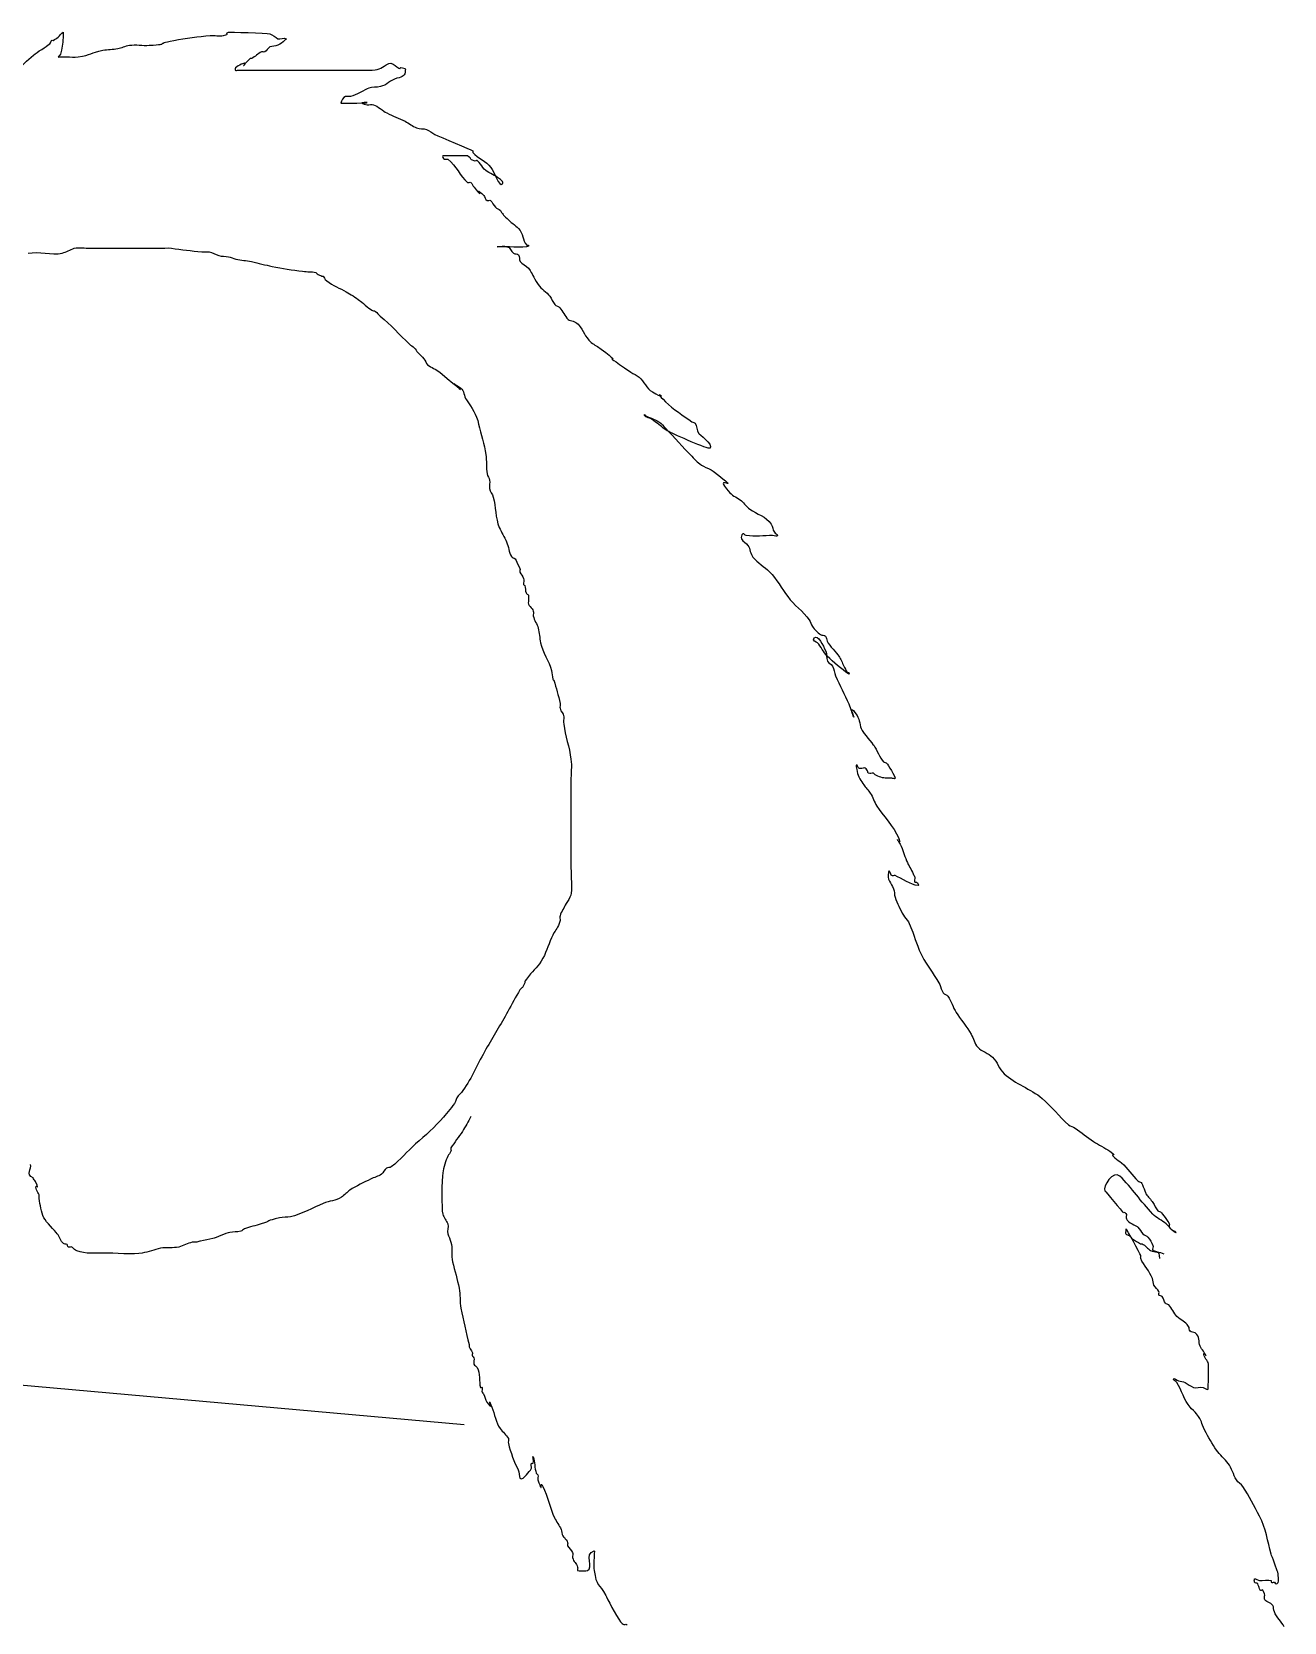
# Model space of a CAD drawing. Header units: millimetres. Extents: x 42 to 205, y 3 to 85.
# Drawn here: x 177.95 to 201.51, y 43.28 to 73.21 of the extents above; entities that cross this region are included whole.
import ezdxf

# ---------------------------------------------------------------- set-up
doc = ezdxf.new("R2010")
doc.units = ezdxf.units.MM
doc.layers.get('0').update_dxf_attribs({"linetype": 'CONTINUOUS'})

msp = doc.modelspace()

# ---------------------------------------------------------------- linework, layer by layer
for p, q in [((178.476, 72.734), (178.601, 72.734)), ((181.835, 72.485), (182.549, 72.485)), ((182.549, 72.485), (184.351, 72.485)), ((179.043, 69.133), (179.774, 69.133)), ((179.774, 69.133), (180.322, 69.133)), ((186.825, 69.162), (186.7, 69.162)), ((188.09, 59.109), (188.09, 58.379)), ((194.125, 59.161), (194.031, 59.161)), ((188.09, 58.379), (188.09, 57.465)), ((186.081, 46.999), (174.21, 48.056))]:
    msp.add_line(p, q)
for points in [[(178.288, 72.982), (178.306, 72.997), (178.303, 73.028), (178.319, 73.044)], [(178.319, 73.044), (178.326, 73.051), (178.341, 73.04), (178.349, 73.044)], [(178.349, 73.044), (178.382, 73.061), (178.413, 73.082), (178.443, 73.106)], [(178.443, 73.106), (178.476, 73.134), (178.499, 73.175), (178.537, 73.199)], [(178.537, 73.168), (178.537, 73.068), (178.526, 72.956), (178.507, 72.858)], [(178.537, 73.199), (178.546, 73.205), (178.537, 73.179), (178.537, 73.168)], [(180.156, 72.951), (180.609, 72.983), (180.207, 72.966), (180.622, 73.044)], [(180.622, 73.044), (180.838, 73.085), (181.085, 73.117), (181.305, 73.137)], [(181.305, 73.137), (181.386, 73.145), (181.473, 73.117), (181.554, 73.137)], [(181.554, 73.137), (181.704, 73.175), (181.551, 73.152), (181.648, 73.199)], [(181.648, 73.199), (181.653, 73.202), (182.368, 73.183), (182.424, 73.168)], [(182.424, 73.168), (182.47, 73.157), (182.546, 73.092), (182.579, 73.075)], [(182.579, 73.075), (182.612, 73.058), (182.709, 73.101), (182.734, 73.075)], [(182.704, 73.044), (182.663, 73.012), (182.628, 72.972), (182.579, 72.951)], [(182.734, 73.075), (182.745, 73.065), (182.715, 73.053), (182.704, 73.044)], [(177.295, 72.143), (177.538, 72.327), (177.742, 72.568), (177.978, 72.765)], [(177.978, 72.765), (178.051, 72.825), (178.217, 72.922), (178.288, 72.982)], [(178.476, 72.765), (178.47, 72.752), (178.446, 72.748), (178.446, 72.734)], [(178.446, 72.734), (178.446, 72.723), (178.467, 72.734), (178.476, 72.734)], [(178.507, 72.858), (178.501, 72.826), (178.49, 72.794), (178.476, 72.765)], [(178.601, 72.734), (178.675, 72.734), (178.746, 72.724), (178.819, 72.734)], [(178.819, 72.734), (179.063, 72.766), (179.053, 72.814), (179.285, 72.858)], [(179.285, 72.858), (179.377, 72.875), (179.473, 72.872), (179.565, 72.889)], [(179.565, 72.889), (179.638, 72.903), (179.707, 72.939), (179.783, 72.951)], [(179.783, 72.951), (179.905, 72.97), (180.032, 72.942), (180.156, 72.951)], [(182.269, 72.827), (182.203, 72.793), (182.147, 72.739), (182.084, 72.702)], [(182.33, 72.827), (182.313, 72.816), (182.287, 72.836), (182.269, 72.827)], [(182.424, 72.92), (182.386, 72.9), (182.368, 72.849), (182.33, 72.827)], [(182.579, 72.951), (182.531, 72.929), (182.47, 72.943), (182.424, 72.92)], [(181.929, 72.609), (181.901, 72.6), (181.746, 72.54), (181.774, 72.485)], [(181.774, 72.485), (181.783, 72.467), (181.815, 72.485), (181.835, 72.485)], [(182.053, 72.702), (181.794, 72.443), (182.042, 72.647), (181.929, 72.609)], [(182.084, 72.702), (182.075, 72.697), (182.061, 72.709), (182.053, 72.702)], [(184.351, 72.485), (184.511, 72.485), (184.521, 72.539), (184.661, 72.609)], [(184.661, 72.609), (184.712, 72.635), (184.781, 72.571), (184.816, 72.547)], [(184.816, 72.547), (184.948, 72.459), (184.799, 72.574), (184.971, 72.516)], [(184.971, 72.485), (184.971, 72.369), (184.931, 72.359), (184.816, 72.33)], [(184.971, 72.516), (184.981, 72.513), (184.971, 72.495), (184.971, 72.485)], [(184.287, 72.143), (184.216, 72.122), (184.041, 72.007), (183.946, 71.988)], [(184.506, 72.174), (184.434, 72.16), (184.358, 72.164), (184.287, 72.143)], [(184.816, 72.33), (184.697, 72.3), (184.623, 72.198), (184.506, 72.174)], [(183.758, 71.864), (183.754, 71.854), (183.778, 71.864), (183.788, 71.864)], [(183.852, 71.988), (183.801, 71.976), (183.775, 71.913), (183.758, 71.864)], [(183.788, 71.864), (184.727, 71.864), (183.902, 71.903), (184.254, 71.833)], [(183.946, 71.988), (183.915, 71.982), (183.882, 71.996), (183.852, 71.988)], [(184.254, 71.833), (184.295, 71.825), (184.338, 71.846), (184.378, 71.833)], [(184.378, 71.833), (184.457, 71.807), (184.551, 71.715), (184.627, 71.678)], [(184.627, 71.678), (184.739, 71.622), (184.856, 71.578), (184.969, 71.522)], [(184.969, 71.522), (185.043, 71.485), (185.109, 71.428), (185.187, 71.398)], [(185.187, 71.398), (185.246, 71.375), (185.314, 71.388), (185.373, 71.367)], [(185.373, 71.367), (185.429, 71.346), (185.474, 71.301), (185.528, 71.274)], [(185.528, 71.274), (185.629, 71.222), (186.213, 70.993), (186.242, 70.963)], [(186.242, 70.963), (186.249, 70.956), (186.235, 70.939), (186.242, 70.932)], [(186.242, 70.932), (186.346, 70.829), (186.491, 70.769), (186.584, 70.653)], [(185.681, 70.87), (185.658, 70.865), (185.69, 70.815), (185.711, 70.808)], [(186.147, 70.87), (186.133, 70.879), (185.695, 70.873), (185.681, 70.87)], [(185.711, 70.808), (185.731, 70.801), (185.757, 70.82), (185.772, 70.808)], [(185.772, 70.808), (185.94, 70.682), (186.001, 70.489), (186.145, 70.373)], [(186.271, 70.777), (186.164, 70.812), (186.248, 70.803), (186.147, 70.87)], [(186.365, 70.746), (186.286, 70.824), (186.33, 70.758), (186.271, 70.777)], [(186.459, 70.622), (186.424, 70.658), (186.403, 70.709), (186.365, 70.746)], [(186.708, 70.466), (186.629, 70.523), (186.528, 70.552), (186.459, 70.622)], [(186.584, 70.653), (186.652, 70.567), (186.736, 70.276), (186.802, 70.342)], [(186.145, 70.373), (186.161, 70.36), (186.191, 70.386), (186.206, 70.373)], [(186.206, 70.373), (186.236, 70.351), (186.244, 70.309), (186.267, 70.28)], [(186.267, 70.28), (186.521, 69.975), (186.208, 70.369), (186.452, 70.125)], [(186.802, 70.342), (186.838, 70.379), (186.751, 70.436), (186.708, 70.466)], [(186.452, 70.125), (186.471, 70.106), (186.478, 70.043), (186.513, 70.031)], [(186.513, 70.031), (186.533, 70.025), (186.559, 70.044), (186.574, 70.031)], [(186.574, 70.031), (186.615, 69.999), (186.63, 69.944), (186.668, 69.907)], [(186.668, 69.907), (186.694, 69.881), (186.734, 69.872), (186.762, 69.845)], [(186.762, 69.845), (186.841, 69.728), (186.798, 69.778), (186.887, 69.69)], [(186.887, 69.69), (186.955, 69.622), (187.039, 69.569), (187.105, 69.504)], [(187.105, 69.504), (187.196, 69.412), (187.169, 69.284), (187.26, 69.193)], [(178.518, 69.042), (178.597, 69.06), (178.668, 69.112), (178.746, 69.133)], [(178.746, 69.133), (178.83, 69.156), (178.955, 69.133), (179.043, 69.133)], [(180.322, 69.133), (180.404, 69.133), (180.495, 69.145), (180.574, 69.133)], [(180.574, 69.133), (180.762, 69.106), (180.954, 69.084), (181.145, 69.065)], [(186.7, 69.162), (186.761, 69.162), (186.83, 69.186), (186.886, 69.162)], [(187.29, 69.193), (187.351, 69.131), (186.884, 69.162), (186.825, 69.162)], [(186.886, 69.162), (186.959, 69.166), (186.957, 69.064), (187.01, 69.038)], [(187.26, 69.193), (187.267, 69.186), (187.284, 69.2), (187.29, 69.193)], [(177.879, 69.042), (178.077, 69.075), (178.326, 68.999), (178.518, 69.042)], [(181.145, 69.065), (181.19, 69.06), (181.236, 69.074), (181.282, 69.065)], [(181.282, 69.065), (181.345, 69.051), (181.401, 69.015), (181.465, 68.996)], [(181.465, 68.996), (181.52, 68.979), (181.592, 68.986), (181.647, 68.973)], [(181.647, 68.973), (181.696, 68.963), (181.736, 68.938), (181.785, 68.928)], [(181.785, 68.928), (181.884, 68.907), (181.983, 68.902), (182.082, 68.882)], [(182.082, 68.882), (182.211, 68.856), (182.339, 68.816), (182.47, 68.791)], [(187.01, 69.038), (187.041, 69.023), (187.084, 69.032), (187.104, 69.007)], [(187.104, 69.007), (187.132, 68.973), (187.113, 68.919), (187.135, 68.882)], [(187.135, 68.882), (187.159, 68.842), (187.254, 68.806), (187.289, 68.758)], [(182.47, 68.791), (182.658, 68.754), (182.849, 68.723), (183.04, 68.699)], [(183.04, 68.699), (183.139, 68.687), (183.203, 68.698), (183.292, 68.676)], [(183.292, 68.676), (183.302, 68.674), (183.305, 68.659), (183.315, 68.654)], [(183.315, 68.654), (183.343, 68.636), (183.376, 68.621), (183.406, 68.608)], [(183.406, 68.608), (183.413, 68.605), (183.423, 68.613), (183.429, 68.608)], [(183.429, 68.608), (183.447, 68.589), (183.449, 68.551), (183.497, 68.517)], [(187.289, 68.758), (187.386, 68.63), (187.361, 68.619), (187.475, 68.448)], [(183.497, 68.517), (183.612, 68.435), (183.744, 68.379), (183.863, 68.311)], [(183.863, 68.311), (183.939, 68.267), (184.043, 68.205), (184.114, 68.151)], [(187.475, 68.448), (187.531, 68.365), (187.632, 68.31), (187.693, 68.23)], [(187.693, 68.23), (187.729, 68.182), (187.747, 68.121), (187.787, 68.075)], [(184.114, 68.151), (184.142, 68.131), (184.292, 67.997), (184.343, 67.969)], [(184.343, 67.969), (184.364, 67.957), (184.391, 67.958), (184.411, 67.946)], [(184.411, 67.946), (184.449, 67.924), (184.47, 67.881), (184.503, 67.854)], [(187.787, 68.075), (187.812, 68.047), (187.856, 68.041), (187.881, 68.013)], [(187.881, 68.013), (187.94, 67.946), (187.973, 67.858), (188.036, 67.795)], [(184.503, 67.854), (184.701, 67.696), (184.864, 67.502), (185.051, 67.329)], [(188.036, 67.795), (188.059, 67.772), (188.097, 67.775), (188.13, 67.764)], [(188.13, 67.764), (188.161, 67.744), (188.199, 67.73), (188.224, 67.702)], [(188.224, 67.702), (188.344, 67.565), (188.338, 67.482), (188.473, 67.361)], [(185.051, 67.329), (185.079, 67.303), (185.114, 67.288), (185.142, 67.261)], [(188.473, 67.361), (188.529, 67.311), (188.6, 67.282), (188.659, 67.236)], [(185.142, 67.261), (185.17, 67.234), (185.185, 67.198), (185.211, 67.169)], [(185.211, 67.169), (185.246, 67.129), (185.292, 67.097), (185.325, 67.055)], [(185.325, 67.055), (185.353, 67.021), (185.361, 66.97), (185.394, 66.941)], [(188.659, 67.236), (189.193, 66.825), (188.488, 67.303), (189.218, 66.802)], [(185.394, 66.941), (185.462, 66.884), (185.551, 66.856), (185.622, 66.804)], [(185.622, 66.804), (186.486, 66.084), (185.587, 66.81), (186.01, 66.507)], [(189.218, 66.802), (189.268, 66.767), (189.329, 66.749), (189.373, 66.708)], [(186.01, 66.507), (186.089, 66.451), (186.071, 66.352), (186.125, 66.279)], [(189.373, 66.708), (189.464, 66.625), (189.512, 66.491), (189.621, 66.429)], [(189.621, 66.429), (190.012, 66.206), (189.568, 66.543), (189.87, 66.243)], [(186.125, 66.279), (186.236, 66.122), (186.31, 66.015), (186.353, 65.822)], [(189.87, 66.243), (190.01, 66.102), (190.206, 65.985), (190.367, 65.87)], [(189.494, 65.994), (189.487, 66.001), (189.454, 65.999), (189.464, 65.994)], [(189.464, 65.994), (189.555, 65.948), (189.657, 65.923), (189.743, 65.87)], [(189.494, 65.963), (189.485, 65.969), (189.502, 65.987), (189.494, 65.994)], [(189.588, 65.932), (189.558, 65.942), (189.522, 65.945), (189.494, 65.963)], [(189.713, 65.839), (189.672, 65.87), (189.629, 65.901), (189.588, 65.932)], [(189.931, 65.683), (189.852, 65.725), (189.786, 65.786), (189.713, 65.839)], [(189.743, 65.87), (189.794, 65.839), (189.827, 65.787), (189.868, 65.746)], [(190.367, 65.87), (190.386, 65.856), (190.415, 65.857), (190.428, 65.839)], [(190.428, 65.839), (190.466, 65.786), (190.452, 65.706), (190.489, 65.652)], [(186.353, 65.822), (186.397, 65.633), (186.463, 65.445), (186.49, 65.251)], [(189.868, 65.746), (190.043, 65.572), (190.192, 65.39), (190.364, 65.218)], [(190.708, 65.373), (190.675, 65.341), (190.044, 65.624), (189.931, 65.683)], [(190.489, 65.652), (190.489, 65.651), (190.772, 65.439), (190.708, 65.373)], [(186.49, 65.251), (186.507, 65.133), (186.493, 65.003), (186.513, 64.886)], [(190.364, 65.218), (190.443, 65.139), (190.481, 65.091), (190.583, 65.031)], [(190.583, 65.031), (190.641, 64.996), (190.715, 64.98), (190.768, 64.938)], [(190.768, 64.938), (191.407, 64.447), (190.687, 64.965), (191.079, 64.534)], [(186.513, 64.886), (186.521, 64.846), (186.551, 64.812), (186.559, 64.772)], [(186.559, 64.772), (186.568, 64.719), (186.548, 64.664), (186.559, 64.612)], [(186.559, 64.612), (186.571, 64.555), (186.612, 64.508), (186.628, 64.452)], [(186.628, 64.452), (186.676, 64.268), (186.666, 64.06), (186.742, 63.881)], [(191.079, 64.534), (191.14, 64.469), (191.229, 64.436), (191.297, 64.379)], [(191.297, 64.379), (191.353, 64.332), (191.394, 64.266), (191.452, 64.224)], [(191.452, 64.224), (191.589, 64.126), (191.759, 64.09), (191.856, 63.944)], [(186.742, 63.881), (186.782, 63.788), (186.836, 63.701), (186.879, 63.607)], [(191.326, 63.758), (191.298, 63.74), (191.283, 63.695), (191.296, 63.665)], [(191.387, 63.727), (191.364, 63.73), (191.344, 63.771), (191.326, 63.758)], [(191.856, 63.944), (191.894, 63.886), (191.879, 63.847), (191.917, 63.789)], [(191.917, 63.789), (191.933, 63.765), (191.978, 63.756), (191.978, 63.727)], [(186.879, 63.607), (186.92, 63.52), (186.92, 63.415), (186.97, 63.333)], [(191.296, 63.665), (191.319, 63.611), (191.39, 63.59), (191.42, 63.541)], [(191.884, 63.727), (191.724, 63.727), (191.545, 63.704), (191.387, 63.727)], [(191.42, 63.541), (191.463, 63.474), (191.463, 63.384), (191.514, 63.323)], [(191.978, 63.727), (191.978, 63.696), (191.917, 63.727), (191.884, 63.727)], [(186.97, 63.333), (186.985, 63.31), (187.021, 63.309), (187.039, 63.288)], [(187.039, 63.288), (187.05, 63.274), (187.125, 63.12), (187.13, 63.105)], [(191.514, 63.323), (191.603, 63.215), (191.728, 63.142), (191.825, 63.044)], [(187.13, 63.105), (187.138, 63.083), (187.123, 63.058), (187.13, 63.036)], [(187.13, 63.036), (187.146, 62.995), (187.186, 62.965), (187.199, 62.922)], [(187.199, 62.922), (187.21, 62.886), (187.193, 62.846), (187.199, 62.808)], [(191.825, 63.044), (191.957, 62.911), (192.056, 62.726), (192.167, 62.578)], [(187.199, 62.808), (187.202, 62.797), (187.219, 62.796), (187.222, 62.785)], [(187.222, 62.785), (187.235, 62.741), (187.228, 62.692), (187.245, 62.648)], [(187.245, 62.648), (187.252, 62.628), (187.285, 62.623), (187.29, 62.603)], [(187.29, 62.603), (187.301, 62.566), (187.283, 62.526), (187.29, 62.489)], [(192.167, 62.578), (192.283, 62.422), (192.458, 62.3), (192.57, 62.143)], [(187.29, 62.489), (187.272, 62.404), (187.364, 62.371), (187.382, 62.306)], [(187.382, 62.306), (187.39, 62.277), (187.377, 62.245), (187.382, 62.214)], [(187.382, 62.214), (187.395, 62.137), (187.455, 62.06), (187.473, 61.986)], [(187.473, 61.986), (187.496, 61.896), (187.501, 61.803), (187.519, 61.712)], [(192.57, 62.143), (192.598, 62.105), (192.606, 62.056), (192.631, 62.019)], [(192.631, 62.019), (192.675, 61.959), (192.723, 61.901), (192.786, 61.864)], [(187.519, 61.712), (187.554, 61.53), (187.679, 61.367), (187.725, 61.187)], [(192.726, 61.708), (192.718, 61.716), (192.614, 61.751), (192.665, 61.801)], [(192.665, 61.801), (192.743, 61.879), (192.832, 61.651), (192.883, 61.553)], [(192.911, 61.46), (192.842, 61.529), (192.792, 61.641), (192.726, 61.708)], [(192.786, 61.864), (192.814, 61.847), (192.857, 61.856), (192.88, 61.833)], [(192.88, 61.833), (192.903, 61.809), (192.897, 61.769), (192.911, 61.739)], [(192.911, 61.739), (192.954, 61.653), (193.086, 61.515), (193.129, 61.46)], [(192.883, 61.553), (192.911, 61.497), (192.889, 61.424), (192.914, 61.367)], [(193.315, 61.118), (193.175, 61.226), (193.035, 61.335), (192.911, 61.46)], [(192.914, 61.367), (192.931, 61.326), (192.985, 61.312), (193.007, 61.273)], [(193.129, 61.46), (193.17, 61.404), (193.19, 61.336), (193.223, 61.273)], [(187.725, 61.187), (187.738, 61.135), (187.734, 61.079), (187.747, 61.027)], [(193.007, 61.273), (193.041, 61.216), (193.046, 61.148), (193.068, 61.087)], [(193.068, 61.087), (193.14, 60.909), (193.241, 60.735), (193.317, 60.559)], [(193.223, 61.273), (193.244, 61.232), (193.264, 61.191), (193.284, 61.149)], [(193.284, 61.149), (193.294, 61.149), (193.308, 61.157), (193.315, 61.149)], [(193.315, 61.149), (193.322, 61.142), (193.323, 61.112), (193.315, 61.118)], [(187.747, 61.027), (187.75, 61.017), (187.767, 61.015), (187.77, 61.004)], [(187.77, 61.004), (187.813, 60.861), (187.854, 60.717), (187.884, 60.57)], [(187.884, 60.57), (187.891, 60.541), (187.877, 60.509), (187.884, 60.479)], [(187.884, 60.479), (187.906, 60.391), (187.943, 60.402), (187.953, 60.319)], [(193.317, 60.559), (193.566, 59.935), (193.216, 60.725), (193.472, 60.342)], [(187.953, 60.319), (187.958, 60.274), (187.947, 60.228), (187.953, 60.182)], [(187.953, 60.182), (187.983, 59.96), (188.06, 59.744), (188.09, 59.52)], [(193.472, 60.342), (193.526, 60.26), (193.518, 60.148), (193.566, 60.062)], [(193.566, 60.062), (193.588, 60.023), (193.769, 59.802), (193.785, 59.783)], [(193.785, 59.783), (193.853, 59.69), (193.894, 59.55), (193.97, 59.472)], [(188.09, 59.52), (188.109, 59.385), (188.09, 59.246), (188.09, 59.109)], [(193.472, 59.41), (193.442, 59.439), (193.465, 59.327), (193.472, 59.286)], [(193.503, 59.348), (193.483, 59.361), (193.488, 59.394), (193.472, 59.41)], [(193.472, 59.286), (193.486, 59.201), (193.554, 59.1), (193.597, 59.038)], [(193.658, 59.317), (193.625, 59.401), (193.546, 59.319), (193.503, 59.348)], [(193.688, 59.255), (193.668, 59.265), (193.676, 59.303), (193.658, 59.317)], [(193.782, 59.255), (193.752, 59.262), (193.716, 59.241), (193.688, 59.255)], [(193.813, 59.224), (193.8, 59.23), (193.796, 59.251), (193.782, 59.255)], [(193.97, 59.472), (193.987, 59.456), (194.016, 59.457), (194.031, 59.441)], [(194.031, 59.441), (194.048, 59.424), (194.201, 59.193), (194.186, 59.161)], [(193.597, 59.038), (193.635, 58.983), (193.683, 58.936), (193.721, 58.882)], [(194.031, 59.161), (193.96, 59.161), (193.879, 59.191), (193.813, 59.224)], [(194.186, 59.161), (194.177, 59.143), (194.145, 59.161), (194.125, 59.161)], [(193.721, 58.882), (193.777, 58.806), (193.79, 58.714), (193.846, 58.634)], [(193.846, 58.634), (193.945, 58.489), (194.175, 58.231), (194.25, 58.044)], [(194.25, 58.044), (194.338, 57.824), (194.143, 58.151), (194.28, 57.92)], [(194.28, 57.92), (194.344, 57.815), (194.356, 57.72), (194.404, 57.609)], [(188.09, 57.465), (188.09, 57.373), (188.113, 57.025), (188.09, 56.963)], [(194.125, 57.329), (194.1, 57.346), (194.081, 57.47), (194.064, 57.392)], [(194.404, 57.609), (194.448, 57.508), (194.488, 57.458), (194.529, 57.361)], [(194.064, 57.392), (194.028, 57.248), (194.112, 57.198), (194.158, 57.081)], [(194.186, 57.329), (194.166, 57.336), (194.14, 57.318), (194.125, 57.329)], [(194.62, 57.143), (194.483, 57.143), (194.313, 57.287), (194.186, 57.329)], [(194.529, 57.361), (194.538, 57.339), (194.55, 57.319), (194.559, 57.298)], [(194.559, 57.298), (194.559, 57.267), (194.55, 57.235), (194.559, 57.205)], [(194.559, 57.205), (194.563, 57.195), (194.581, 57.21), (194.59, 57.205)], [(194.59, 57.205), (194.611, 57.195), (194.643, 57.143), (194.62, 57.143)], [(188.09, 56.963), (188.069, 56.905), (188.029, 56.856), (187.999, 56.803)], [(194.158, 57.081), (194.176, 57.032), (194.172, 56.976), (194.188, 56.926)], [(194.188, 56.926), (194.229, 56.807), (194.285, 56.694), (194.343, 56.584)], [(187.884, 56.575), (187.874, 56.546), (187.892, 56.513), (187.884, 56.483)], [(187.999, 56.803), (187.961, 56.727), (187.912, 56.655), (187.884, 56.575)], [(194.343, 56.584), (194.368, 56.539), (194.414, 56.507), (194.437, 56.46)], [(187.884, 56.483), (187.841, 56.326), (187.813, 56.34), (187.747, 56.209)], [(194.437, 56.46), (194.587, 56.142), (194.554, 56.102), (194.686, 55.839)], [(187.747, 56.209), (187.679, 56.07), (187.638, 55.913), (187.564, 55.775)], [(187.564, 55.775), (187.478, 55.612), (187.394, 55.567), (187.29, 55.433)], [(194.686, 55.839), (194.813, 55.586), (194.869, 55.56), (195.028, 55.28)], [(187.29, 55.433), (187.158, 55.263), (187.277, 55.379), (187.176, 55.227)], [(187.13, 55.182), (187.052, 55.049), (186.978, 54.906), (186.902, 54.771)], [(187.176, 55.227), (187.164, 55.21), (187.14, 55.2), (187.13, 55.182)], [(195.028, 55.28), (195.055, 55.231), (195.058, 55.17), (195.089, 55.125)], [(195.089, 55.125), (195.11, 55.094), (195.16, 55.093), (195.182, 55.062)], [(195.182, 55.062), (195.249, 54.968), (195.274, 54.848), (195.337, 54.752)], [(186.902, 54.771), (186.767, 54.533), (186.628, 54.299), (186.491, 54.063)], [(195.337, 54.752), (195.409, 54.645), (195.551, 54.465), (195.617, 54.348)], [(195.617, 54.348), (195.663, 54.268), (195.678, 54.168), (195.742, 54.1)], [(186.491, 54.063), (186.343, 53.808), (186.231, 53.526), (186.057, 53.286)], [(195.742, 54.1), (195.818, 54.018), (195.942, 53.993), (196.021, 53.913)], [(196.021, 53.913), (196.11, 53.824), (196.146, 53.69), (196.24, 53.603)], [(196.24, 53.603), (196.445, 53.408), (196.738, 53.322), (196.954, 53.137)], [(186.057, 53.286), (186.021, 53.238), (185.976, 53.199), (185.943, 53.15)], [(185.92, 53.081), (185.861, 52.978), (185.767, 52.874), (185.691, 52.784)], [(185.943, 53.15), (185.929, 53.13), (185.932, 53.102), (185.92, 53.081)], [(196.954, 53.137), (197.132, 52.984), (197.277, 52.797), (197.451, 52.64)], [(185.691, 52.784), (185.534, 52.601), (185.346, 52.439), (185.166, 52.282)], [(186.207, 52.795), (186.156, 52.702), (186.102, 52.608), (186.052, 52.515)], [(186.052, 52.515), (185.978, 52.412), (185.897, 52.314), (185.833, 52.205)], [(197.451, 52.64), (197.486, 52.609), (197.537, 52.604), (197.575, 52.578)], [(197.575, 52.578), (197.692, 52.5), (197.801, 52.409), (197.917, 52.329)], [(185.166, 52.282), (185.001, 52.137), (184.895, 51.99), (184.709, 51.848)], [(185.833, 52.143), (185.819, 52.108), (185.787, 52.083), (185.772, 52.049)], [(185.833, 52.205), (185.823, 52.187), (185.841, 52.162), (185.833, 52.143)], [(197.917, 52.329), (198.016, 52.261), (198.13, 52.213), (198.227, 52.143)], [(198.227, 52.143), (198.423, 52.003), (198.184, 52.155), (198.321, 52.019)], [(177.971, 51.643), (177.826, 51.71), (177.946, 51.812), (177.925, 51.894)], [(184.618, 51.825), (184.58, 51.796), (184.567, 51.739), (184.526, 51.711)], [(184.709, 51.848), (184.684, 51.829), (184.643, 51.844), (184.618, 51.825)], [(185.772, 52.049), (185.737, 51.978), (185.694, 51.829), (185.678, 51.739)], [(198.415, 51.677), (198.295, 51.795), (198.083, 51.475), (198.135, 51.398)], [(198.321, 52.019), (198.357, 51.982), (198.405, 51.959), (198.446, 51.925)], [(198.446, 51.925), (198.565, 51.826), (198.649, 51.69), (198.757, 51.584)], [(178.017, 51.574), (178.006, 51.599), (177.978, 51.617), (177.971, 51.643)], [(178.039, 51.415), (177.983, 51.611), (178.123, 51.328), (178.017, 51.574)], [(184.321, 51.62), (184.199, 51.558), (184.044, 51.489), (183.933, 51.414)], [(184.526, 51.711), (184.465, 51.668), (184.387, 51.653), (184.321, 51.62)], [(185.678, 51.739), (185.658, 51.618), (185.653, 51.055), (185.678, 50.962)], [(199.036, 50.963), (198.812, 51.198), (198.641, 51.451), (198.415, 51.677)], [(198.757, 51.584), (198.773, 51.567), (198.802, 51.569), (198.817, 51.553)], [(198.817, 51.553), (198.842, 51.529), (198.906, 51.342), (198.911, 51.335)], [(178.085, 51.323), (178.072, 51.355), (178.049, 51.382), (178.039, 51.415)], [(178.085, 51.255), (178.081, 51.277), (178.094, 51.302), (178.085, 51.323)], [(178.176, 50.889), (178.116, 51.009), (178.11, 51.129), (178.085, 51.255)], [(183.773, 51.277), (183.658, 51.198), (183.554, 51.216), (183.43, 51.163)], [(183.933, 51.414), (183.874, 51.375), (183.831, 51.317), (183.773, 51.277)], [(198.135, 51.398), (198.135, 51.396), (198.466, 50.999), (198.477, 50.994)], [(198.911, 51.335), (198.944, 51.282), (199, 51.235), (199.036, 51.18)], [(199.036, 51.18), (199.069, 51.129), (199.089, 51.071), (199.13, 51.025)], [(178.428, 50.592), (178.385, 50.646), (178.215, 50.813), (178.176, 50.889)], [(182.608, 50.889), (182.337, 50.832), (182.456, 50.838), (182.265, 50.775)], [(182.814, 50.912), (182.745, 50.898), (182.677, 50.903), (182.608, 50.889)], [(183.43, 51.163), (183.247, 51.085), (183.012, 50.954), (182.814, 50.912)], [(185.678, 50.962), (185.697, 50.895), (185.749, 50.842), (185.772, 50.776)], [(198.477, 50.994), (198.486, 50.989), (198.501, 51.001), (198.507, 50.994)], [(198.507, 50.994), (198.576, 50.926), (198.514, 50.943), (198.538, 50.87)], [(198.538, 50.87), (198.561, 50.799), (198.728, 50.742), (198.756, 50.714)], [(199.285, 50.776), (199.206, 50.843), (199.107, 50.888), (199.036, 50.963)], [(199.13, 51.025), (199.145, 51.007), (199.176, 51.01), (199.191, 50.994)], [(199.191, 50.994), (199.197, 50.988), (199.336, 50.806), (199.346, 50.777)], [(178.542, 50.41), (178.494, 50.448), (178.466, 50.545), (178.428, 50.592)], [(181.671, 50.615), (181.603, 50.601), (181.404, 50.516), (181.352, 50.501)], [(181.877, 50.638), (181.811, 50.621), (181.74, 50.629), (181.671, 50.615)], [(181.946, 50.684), (181.921, 50.673), (181.905, 50.645), (181.877, 50.638)], [(182.265, 50.775), (182.161, 50.74), (182.047, 50.727), (181.946, 50.684)], [(185.772, 50.776), (185.792, 50.717), (185.757, 50.65), (185.772, 50.589)], [(185.772, 50.589), (185.786, 50.535), (185.821, 50.488), (185.833, 50.434)], [(198.529, 50.651), (198.529, 50.63), (198.518, 50.606), (198.529, 50.589)], [(198.529, 50.682), (198.519, 50.682), (198.529, 50.661), (198.529, 50.651)], [(198.809, 50.185), (198.798, 50.218), (198.543, 50.682), (198.529, 50.682)], [(198.529, 50.589), (198.542, 50.569), (198.573, 50.571), (198.59, 50.558)], [(198.756, 50.714), (198.789, 50.681), (198.812, 50.627), (198.85, 50.59)], [(198.85, 50.59), (198.876, 50.564), (198.919, 50.557), (198.944, 50.528)], [(199.409, 50.652), (199.364, 50.69), (199.331, 50.739), (199.285, 50.776)], [(199.346, 50.777), (199.353, 50.757), (199.335, 50.732), (199.346, 50.714)], [(199.346, 50.714), (199.371, 50.67), (199.506, 50.585), (199.47, 50.621)], [(199.47, 50.621), (199.454, 50.638), (199.427, 50.637), (199.409, 50.652)], [(178.611, 50.387), (178.592, 50.401), (178.56, 50.395), (178.542, 50.41)], [(178.634, 50.341), (178.618, 50.349), (178.624, 50.377), (178.611, 50.387)], [(178.702, 50.341), (178.681, 50.35), (178.654, 50.331), (178.634, 50.341)], [(178.748, 50.295), (178.733, 50.311), (178.722, 50.333), (178.702, 50.341)], [(178.794, 50.273), (178.778, 50.279), (178.763, 50.288), (178.748, 50.295)], [(179.319, 50.227), (179.141, 50.227), (178.962, 50.205), (178.794, 50.273)], [(180.369, 50.318), (180.253, 50.294), (180.143, 50.25), (180.027, 50.227)], [(180.712, 50.341), (180.608, 50.315), (180.476, 50.341), (180.369, 50.318)], [(180.963, 50.433), (180.877, 50.41), (180.798, 50.363), (180.712, 50.341)], [(181.055, 50.433), (181.024, 50.428), (180.994, 50.44), (180.963, 50.433)], [(181.123, 50.455), (181.1, 50.45), (181.078, 50.436), (181.055, 50.433)], [(181.352, 50.501), (181.278, 50.48), (181.199, 50.473), (181.123, 50.455)], [(185.833, 50.434), (185.864, 50.316), (185.833, 50.186), (185.864, 50.062)], [(198.59, 50.558), (198.614, 50.54), (198.628, 50.512), (198.651, 50.495)], [(198.651, 50.495), (198.702, 50.464), (198.755, 50.433), (198.806, 50.402)], [(198.806, 50.402), (198.817, 50.402), (198.828, 50.407), (198.837, 50.402)], [(198.837, 50.402), (198.89, 50.375), (198.941, 50.304), (198.992, 50.278)], [(198.944, 50.528), (198.982, 50.481), (199.015, 50.429), (199.038, 50.373)], [(198.992, 50.278), (199.081, 50.234), (199.154, 50.258), (199.241, 50.216)], [(199.038, 50.373), (199.049, 50.344), (199.021, 50.305), (199.038, 50.28)], [(199.038, 50.28), (199.055, 50.254), (199.163, 50.302), (199.163, 50.124)], [(180.027, 50.227), (179.887, 50.199), (179.472, 50.227), (179.319, 50.227)], [(185.864, 50.062), (185.907, 49.892), (185.95, 49.735), (185.988, 49.565)], [(198.809, 50.123), (198.801, 50.142), (198.815, 50.165), (198.809, 50.185)], [(199.027, 49.75), (198.982, 49.884), (198.862, 49.993), (198.809, 50.123)], [(199.058, 49.626), (199.039, 49.664), (199.04, 49.71), (199.027, 49.75)], [(185.988, 49.565), (186.014, 49.448), (185.993, 49.31), (186.019, 49.192)], [(199.152, 49.502), (199.129, 49.548), (199.081, 49.58), (199.058, 49.626)], [(199.152, 49.439), (199.14, 49.457), (199.161, 49.483), (199.152, 49.502)], [(199.213, 49.408), (199.196, 49.425), (199.164, 49.42), (199.152, 49.439)], [(199.274, 49.284), (199.241, 49.317), (199.243, 49.376), (199.213, 49.408)], [(186.019, 49.192), (186.069, 48.964), (186.118, 48.735), (186.174, 48.509)], [(199.335, 49.253), (199.318, 49.27), (199.289, 49.268), (199.274, 49.284)], [(199.49, 49.036), (199.431, 49.094), (199.393, 49.195), (199.335, 49.253)], [(199.708, 48.849), (199.639, 48.951), (199.576, 48.95), (199.49, 49.036)], [(199.738, 48.756), (199.715, 48.779), (199.725, 48.822), (199.708, 48.849)], [(186.174, 48.509), (186.166, 48.446), (186.222, 48.408), (186.235, 48.353)], [(199.832, 48.725), (199.807, 48.746), (199.761, 48.733), (199.738, 48.756)], [(199.926, 48.477), (199.893, 48.562), (199.924, 48.653), (199.832, 48.725)], [(199.987, 48.383), (199.968, 48.415), (199.939, 48.442), (199.926, 48.477)], [(200.018, 48.259), (199.929, 48.479), (200.125, 48.153), (199.987, 48.383)], [(186.235, 48.353), (186.24, 48.333), (186.228, 48.311), (186.235, 48.291)], [(186.235, 48.291), (186.239, 48.277), (186.262, 48.275), (186.265, 48.26)], [(186.265, 48.26), (186.273, 48.22), (186.252, 48.175), (186.265, 48.136)], [(200.079, 48.166), (200.068, 48.202), (200.031, 48.224), (200.018, 48.259)], [(186.265, 48.136), (186.274, 48.108), (186.311, 48.098), (186.326, 48.074)], [(186.326, 48.074), (186.392, 47.976), (186.354, 47.804), (186.387, 47.701)], [(199.426, 47.855), (199.426, 47.888), (199.49, 47.836), (199.52, 47.824)], [(200.079, 47.669), (200.079, 47.669), (200.084, 48.146), (200.079, 48.166)], [(186.387, 47.701), (186.39, 47.691), (186.415, 47.711), (186.417, 47.701)], [(186.417, 47.701), (186.427, 47.672), (186.41, 47.638), (186.417, 47.608)], [(186.417, 47.608), (186.421, 47.594), (186.442, 47.59), (186.448, 47.577)], [(186.448, 47.577), (186.473, 47.527), (186.478, 47.468), (186.509, 47.422)], [(186.509, 47.422), (186.674, 47.173), (186.478, 47.618), (186.603, 47.329)], [(199.487, 47.793), (199.471, 47.818), (199.426, 47.826), (199.426, 47.855)], [(199.736, 47.327), (199.627, 47.455), (199.576, 47.65), (199.487, 47.793)], [(199.52, 47.824), (199.561, 47.808), (199.606, 47.812), (199.644, 47.793)], [(199.644, 47.793), (199.698, 47.766), (199.744, 47.724), (199.799, 47.7)], [(199.799, 47.7), (199.848, 47.679), (199.934, 47.713), (199.985, 47.7)], [(199.985, 47.7), (200.018, 47.692), (200.056, 47.646), (200.079, 47.669)], [(186.603, 47.329), (186.656, 47.204), (186.676, 47.033), (186.758, 46.925)], [(199.86, 47.203), (199.825, 47.249), (199.774, 47.283), (199.736, 47.327)], [(200.015, 46.892), (199.931, 47.06), (199.98, 47.048), (199.86, 47.203)], [(186.758, 46.925), (186.806, 46.86), (186.875, 46.809), (186.913, 46.738)], [(186.913, 46.738), (186.928, 46.711), (186.905, 46.675), (186.913, 46.645)], [(200.234, 46.52), (200.155, 46.639), (200.081, 46.764), (200.015, 46.892)], [(186.913, 46.645), (186.953, 46.48), (187.024, 46.296), (187.098, 46.148)], [(187.378, 46.273), (187.396, 46.31), (187.365, 46.436), (187.378, 46.397)], [(187.378, 46.397), (187.411, 46.297), (187.405, 46.187), (187.438, 46.086)], [(200.452, 46.271), (200.389, 46.357), (200.295, 46.431), (200.234, 46.52)], [(187.098, 46.148), (187.118, 46.108), (187.111, 46.029), (187.129, 45.993)], [(187.253, 46.055), (187.284, 46.097), (187.324, 46.133), (187.347, 46.179)], [(187.347, 46.179), (187.361, 46.207), (187.325, 46.251), (187.347, 46.273)], [(187.347, 46.273), (187.354, 46.28), (187.372, 46.263), (187.378, 46.273)], [(187.438, 46.086), (187.443, 46.072), (187.466, 46.069), (187.469, 46.055)], [(200.607, 45.961), (200.551, 46.059), (200.521, 46.179), (200.452, 46.271)], [(187.129, 45.993), (187.149, 45.952), (187.225, 46.018), (187.253, 46.055)], [(187.469, 46.055), (187.477, 46.025), (187.459, 45.992), (187.469, 45.962)], [(187.469, 45.962), (187.581, 45.628), (187.489, 45.985), (187.563, 45.838)], [(187.563, 45.838), (187.654, 45.655), (187.69, 45.428), (187.781, 45.248)], [(200.732, 45.837), (200.701, 45.886), (200.638, 45.91), (200.607, 45.961)], [(201.042, 45.278), (200.943, 45.466), (200.844, 45.656), (200.732, 45.837)], [(187.781, 45.248), (187.817, 45.177), (187.87, 45.101), (187.906, 45.03)], [(201.261, 44.563), (201.195, 44.806), (201.164, 45.049), (201.042, 45.278)], [(187.906, 45.03), (187.921, 45), (187.922, 44.936), (187.936, 44.906)], [(187.936, 44.906), (187.943, 44.893), (187.957, 44.885), (187.967, 44.875)], [(187.967, 44.875), (187.987, 44.844), (188.015, 44.817), (188.028, 44.782)], [(188.028, 44.782), (188.035, 44.763), (188.019, 44.738), (188.028, 44.72)], [(188.028, 44.72), (188.051, 44.674), (188.101, 44.643), (188.122, 44.596)], [(188.122, 44.596), (188.134, 44.567), (188.117, 44.533), (188.122, 44.502)], [(188.401, 44.254), (188.531, 44.306), (188.327, 44.561), (188.526, 44.626)], [(188.526, 44.626), (188.545, 44.633), (188.526, 44.585), (188.526, 44.564)], [(188.122, 44.502), (188.138, 44.407), (188.193, 44.4), (188.216, 44.316)], [(188.216, 44.316), (188.221, 44.296), (188.206, 44.272), (188.216, 44.254)], [(188.526, 44.564), (188.526, 44.461), (188.509, 44.356), (188.526, 44.254)], [(201.385, 44.222), (201.377, 44.263), (201.273, 44.522), (201.261, 44.563)], [(188.216, 44.254), (188.218, 44.25), (188.388, 44.249), (188.401, 44.254)], [(188.526, 44.254), (188.571, 43.959), (188.617, 44.013), (188.744, 43.788)], [(200.951, 44.035), (200.942, 44.053), (200.942, 44.079), (200.951, 44.097)], [(200.951, 44.097), (200.959, 44.114), (201.024, 44.066), (201.045, 44.066)], [(201.012, 44.004), (201.001, 44.025), (200.961, 44.014), (200.951, 44.035)], [(201.042, 43.911), (201.028, 43.94), (201.026, 43.975), (201.012, 44.004)], [(201.045, 44.066), (201.083, 44.066), (201.225, 44.085), (201.263, 44.066)], [(201.263, 44.066), (201.272, 44.061), (201.256, 44.042), (201.263, 44.035)], [(201.263, 44.035), (201.278, 44.02), (201.306, 44.044), (201.324, 44.035)], [(201.324, 44.035), (201.337, 44.029), (201.341, 44.004), (201.355, 44.004)], [(201.355, 44.004), (201.428, 44.004), (201.4, 44.15), (201.385, 44.222)], [(188.744, 43.788), (188.769, 43.743), (188.94, 43.395), (189.024, 43.291)], [(201.136, 43.817), (201.075, 43.973), (201.09, 43.817), (201.042, 43.911)], [(201.136, 43.724), (201.129, 43.754), (201.148, 43.788), (201.136, 43.817)], [(201.291, 43.6), (201.253, 43.654), (201.151, 43.66), (201.136, 43.724)], [(201.322, 43.476), (201.305, 43.515), (201.315, 43.565), (201.291, 43.6)], [(201.507, 43.196), (201.454, 43.295), (201.365, 43.373), (201.322, 43.476)], [(189.024, 43.291), (189.105, 43.191), (189.1, 43.275), (189.148, 43.229)]]:
    msp.add_open_spline(points, degree=3)

doc.saveas('drawing.dxf')
